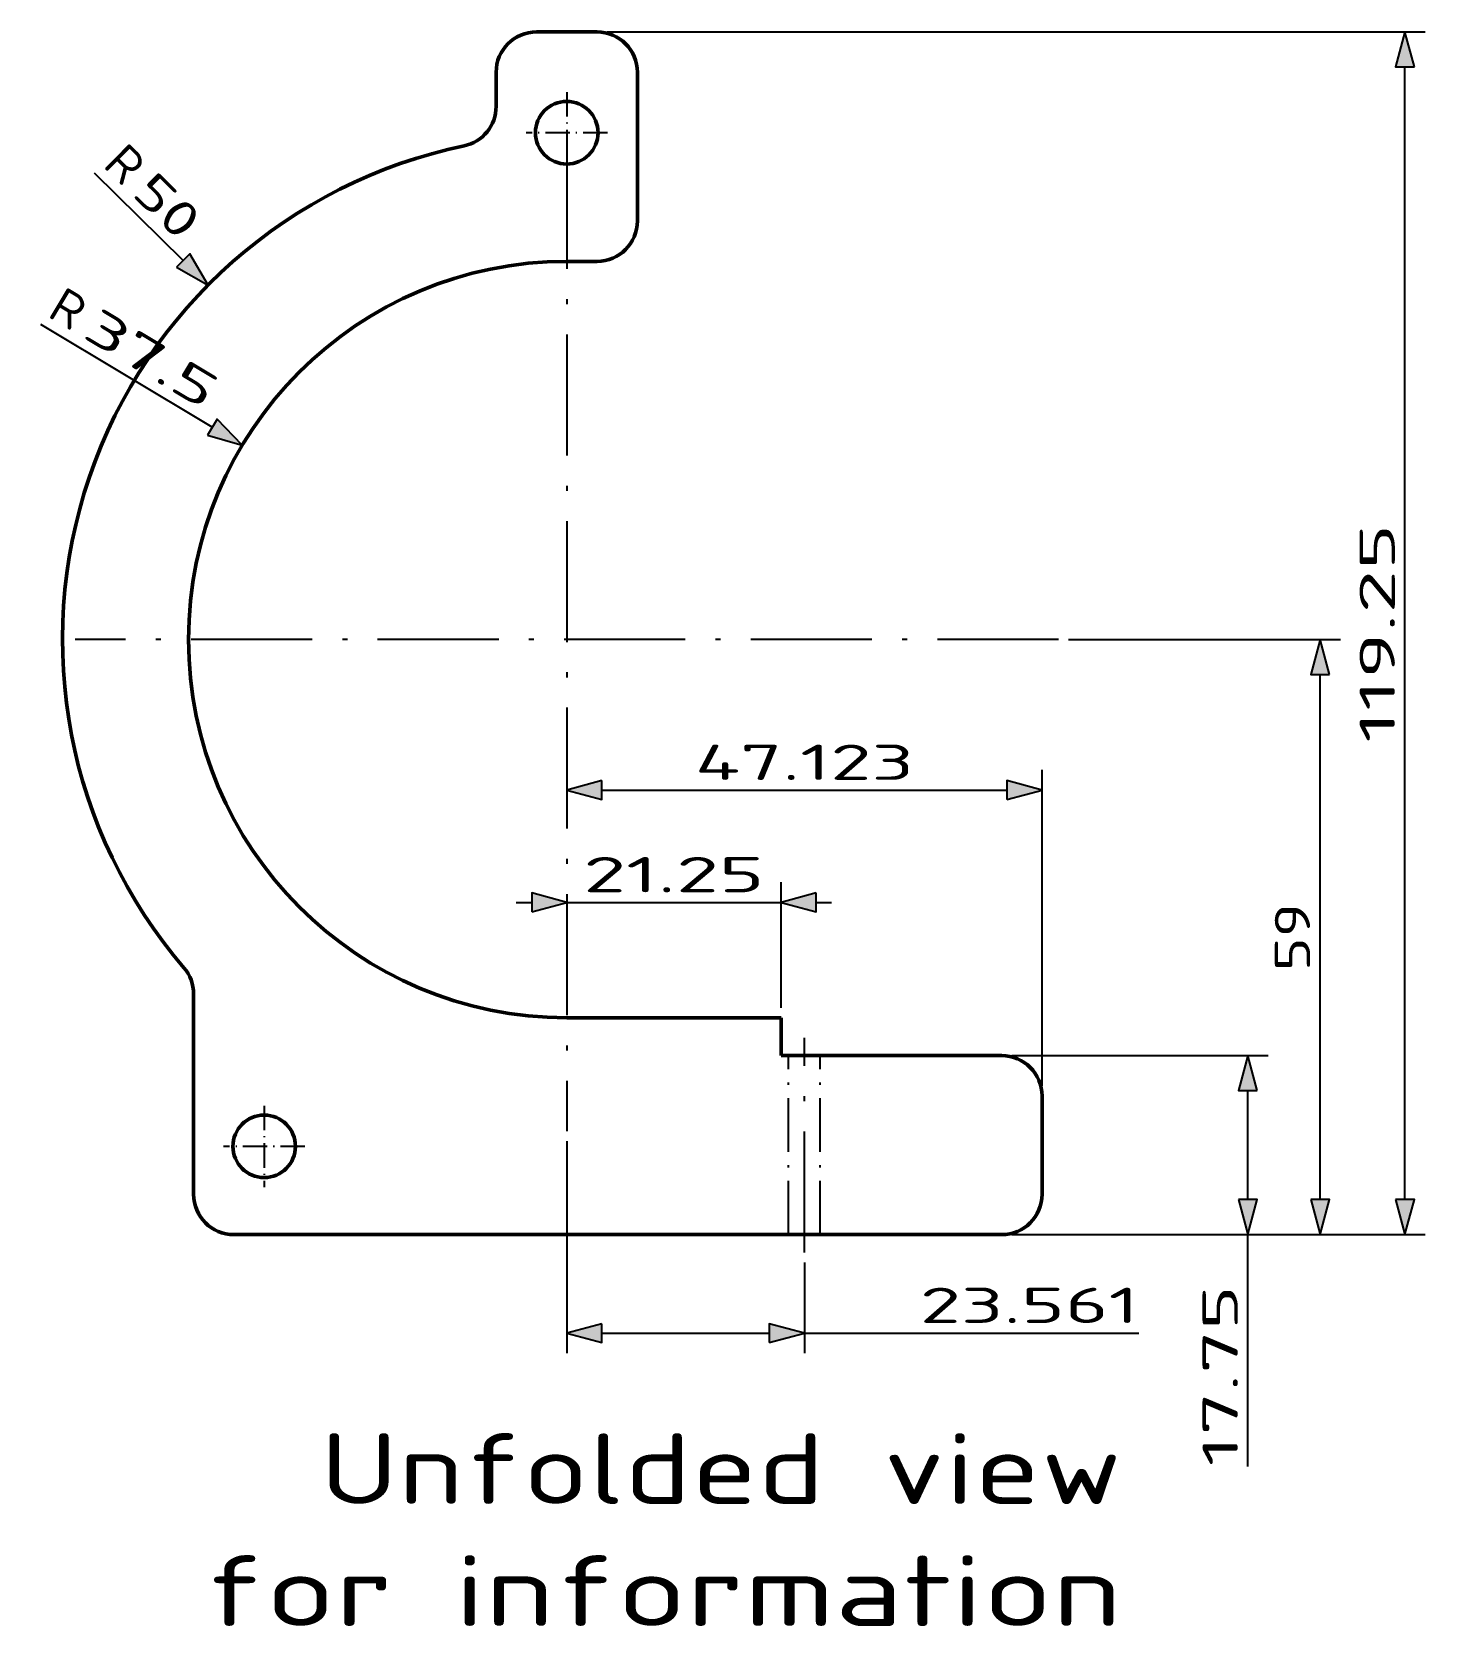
# Model space of a CAD drawing. Extents: x 270 to 408, y 118 to 276.
import ezdxf
from ezdxf.enums import TextEntityAlignment as Align

# ---------------------------------------------------------------- set-up
doc = ezdxf.new("R2010")
doc.units = 0
doc.linetypes.add('DASHDOT', pattern=[18.5, 12, -3, 0.5, -3])
doc.layers.get('0').update_dxf_attribs({"lineweight": 13})
doc.styles.get("Standard").update_dxf_attribs({"font": 'isocp.shx'})
doc.dimstyles.get("Standard").update_dxf_attribs({"dimtxt": 2.5, "dimasz": 2.5, "dimexe": 1.25, "dimexo": 0.625, "dimtad": 1, "dimdsep": 46, "dimcen": 2.5, "dimadec": 0, "dimazin": 0, "dimtfac": 1, "dimtmove": 0, "dimatfit": 0, "dimfxl": 1, "dimarcsym": 0})

# ---------------------------------------------------------------- blocks, each defined once
blk = doc.blocks.new('BLOCK110')
at = {"color": 7, "lineweight": 25}
for s, width, p, p2 in [('  Unfolded view', 1.050931, (-36, -85.713257), (55.080681, -85.713257)), ('for information', 1.143272, (-36, -97.817001), (55.080681, -97.817001))]:
    blk.add_text(s, height=7, dxfattribs=dict(at, width=width)).set_placement(p, p2, align=Align.FIT)
blk = doc.blocks.new('*D2')
at = {"color": 7, "lineweight": 25}
blk.add_line((288.117112, 236.837659), (271.1298, 247.015157), dxfattribs=at)
blk.add_lwpolyline([(287.638245, 236.038381), (291.100053, 235.050508), (288.595975, 237.636934)], close=True, dxfattribs=at)
blk.add_solid([(287.638245, 236.038381), (291.100053, 235.050508), (287.638245, 236.038381), (288.595975, 237.636934)], dxfattribs=at)
for s, rotation, width, p, p2 in [('R', 329.073202, 1.012009, (271.643742, 247.872983), (274.24812, 246.31264)), ('37.5', 329.07319, 1.275591, (275.105942, 245.798696), (287.324876, 238.478048))]:
    blk.add_text(s, height=3.5, rotation=rotation, dxfattribs=dict(at, width=width)).set_placement(p, p2, align=Align.FIT)
blk = doc.blocks.new('*D3')
at = {"color": 7, "lineweight": 25}
blk.add_line((285.227429, 253.363611), (276.455971, 262.030134), dxfattribs=at)
blk.add_lwpolyline([(284.57256, 252.700811), (287.701024, 250.919606), (285.882298, 254.02641)], close=True, dxfattribs=at)
blk.add_solid([(284.57256, 252.700811), (287.701024, 250.919606), (284.57256, 252.700811), (285.882298, 254.02641)], dxfattribs=at)
for s, rotation, width, p, p2 in [('R', 315.344733, 1.012007, (277.158814, 262.741483), (279.318482, 260.607648)), ('50', 315.344747, 1.098169, (280.029832, 259.904805), (284.847115, 255.145147))]:
    blk.add_text(s, height=3.5, rotation=rotation, dxfattribs=dict(at, width=width)).set_placement(p, p2, align=Align.FIT)
blk = doc.blocks.new('*D4')
at = {"color": 7, "lineweight": 25}
for p, q in [((370.391034, 171.52765), (370.391034, 202.860581)), ((326.7458, 200.860581), (366.913701, 200.860581))]:
    blk.add_line(p, q, dxfattribs=at)
for points in [[(326.7458, 201.792329), (323.268468, 200.860581), (326.7458, 199.928832)], [(366.913701, 199.928832), (370.391034, 200.860581), (366.913701, 201.792329)]]:
    blk.add_lwpolyline(points, close=True, dxfattribs=at)
for points in [[(326.7458, 201.792329), (323.268468, 200.860581), (326.7458, 201.792329), (326.7458, 199.928832)], [(366.913701, 199.928832), (370.391034, 200.860581), (366.913701, 199.928832), (366.913701, 201.792329)]]:
    blk.add_solid(points, dxfattribs=at)
at = {"color": 7, "lineweight": 25, "width": 1.217727}
blk.add_text('47.123', height=3.5, dxfattribs=at).set_placement((335.971681, 201.860581), (357.687821, 201.860581), align=Align.FIT)
blk = doc.blocks.new('*D5')
at = {"color": 7, "lineweight": 25}
for p, q in [((323.268468, 166.02765), (323.268468, 145.015428)), ((346.829751, 154.002649), (346.829751, 145.015428)), ((326.7458, 147.015428), (343.352418, 147.015428)), ((346.829751, 147.015428), (379.988133, 147.015428))]:
    blk.add_line(p, q, dxfattribs=at)
for points in [[(326.7458, 147.947175), (323.268468, 147.015428), (326.7458, 146.08368)], [(343.352418, 146.08368), (346.829751, 147.015428), (343.352418, 147.947175)]]:
    blk.add_lwpolyline(points, close=True, dxfattribs=at)
for points in [[(326.7458, 147.947175), (323.268468, 147.015428), (326.7458, 147.947175), (326.7458, 146.08368)], [(343.352418, 146.08368), (346.829751, 147.015428), (343.352418, 146.08368), (343.352418, 147.947175)]]:
    blk.add_solid(points, dxfattribs=at)
at = {"color": 7, "lineweight": 25, "width": 1.290068}
blk.add_text('23.561', height=3.5, dxfattribs=at).set_placement((358.271992, 148.015428), (379.988133, 148.015428), align=Align.FIT)
blk = doc.blocks.new('*D6')
at = {"color": 7, "lineweight": 25}
for p, q in [((344.518468, 179.27765), (344.518468, 191.71788)), ((318.268468, 189.71788), (319.791135, 189.71788)), ((323.268468, 189.71788), (344.518468, 189.71788)), ((347.995801, 189.71788), (349.518468, 189.71788))]:
    blk.add_line(p, q, dxfattribs=at)
for points in [[(319.791135, 188.786132), (323.268468, 189.71788), (319.791135, 190.649629)], [(347.995801, 190.649629), (344.518468, 189.71788), (347.995801, 188.786132)]]:
    blk.add_lwpolyline(points, close=True, dxfattribs=at)
for points in [[(319.791135, 188.786132), (323.268468, 189.71788), (319.791135, 188.786132), (319.791135, 190.649629)], [(347.995801, 190.649629), (344.518468, 189.71788), (347.995801, 190.649629), (347.995801, 188.786132)]]:
    blk.add_solid(points, dxfattribs=at)
at = {"color": 7, "lineweight": 25, "width": 1.240008}
blk.add_text('21.25', height=3.5, dxfattribs=at).set_placement((324.90341, 190.71788), (342.883527, 190.71788), align=Align.FIT)
blk = doc.blocks.new('*D7')
at = {"color": 7, "lineweight": 25}
for p, q in [((367.391034, 174.52765), (392.801175, 174.52765)), ((390.801175, 160.254983), (390.801175, 171.050317)), ((367.391034, 156.77765), (392.801175, 156.77765)), ((390.801175, 133.797532), (390.801175, 156.77765))]:
    blk.add_line(p, q, dxfattribs=at)
for points in [[(391.73293, 171.050317), (390.801175, 174.52765), (389.869427, 171.050317)], [(389.869427, 160.254983), (390.801175, 156.77765), (391.73293, 160.254983)]]:
    blk.add_lwpolyline(points, close=True, dxfattribs=at)
for points in [[(391.73293, 171.050317), (390.801175, 174.52765), (391.73293, 171.050317), (389.869427, 171.050317)], [(389.869427, 160.254983), (390.801175, 156.77765), (389.869427, 160.254983), (391.73293, 160.254983)]]:
    blk.add_solid(points, dxfattribs=at)
at = {"color": 7, "lineweight": 25, "width": 1.240008}
blk.add_text('17.75', height=3.5, rotation=90, dxfattribs=at).set_placement((389.801175, 133.797532), (389.801175, 151.77765), align=Align.FIT)
blk = doc.blocks.new('*D8')
at = {"color": 7, "lineweight": 25}
for p, q in [((373.018468, 215.77765), (399.969754, 215.77765)), ((397.969754, 160.254983), (397.969754, 212.300317)), ((367.391034, 156.77765), (399.969754, 156.77765))]:
    blk.add_line(p, q, dxfattribs=at)
for points in [[(398.901509, 212.300317), (397.969754, 215.77765), (397.038007, 212.300317)], [(397.038007, 160.254983), (397.969754, 156.77765), (398.901509, 160.254983)]]:
    blk.add_lwpolyline(points, close=True, dxfattribs=at)
for points in [[(398.901509, 212.300317), (397.969754, 215.77765), (398.901509, 212.300317), (397.038007, 212.300317)], [(397.038007, 160.254983), (397.969754, 156.77765), (397.038007, 160.254983), (398.901509, 160.254983)]]:
    blk.add_solid(points, dxfattribs=at)
at = {"color": 7, "lineweight": 25, "width": 1.128675}
blk.add_text('59', height=3.5, rotation=90, dxfattribs=at).set_placement((396.969754, 182.891626), (396.969754, 189.663673), align=Align.FIT)
blk = doc.blocks.new('*D9')
at = {"color": 7, "lineweight": 25}
for p, q in [((327.268468, 276.02765), (408.374295, 276.02765)), ((406.374295, 160.254983), (406.374295, 272.550317)), ((367.391034, 156.77765), (408.374295, 156.77765))]:
    blk.add_line(p, q, dxfattribs=at)
for points in [[(407.30605, 272.550317), (406.374295, 276.02765), (405.442548, 272.550317)], [(405.442548, 160.254983), (406.374295, 156.77765), (407.30605, 160.254983)]]:
    blk.add_lwpolyline(points, close=True, dxfattribs=at)
for points in [[(407.30605, 272.550317), (406.374295, 276.02765), (407.30605, 272.550317), (405.442548, 272.550317)], [(405.442548, 160.254983), (406.374295, 156.77765), (405.442548, 160.254983), (407.30605, 160.254983)]]:
    blk.add_solid(points, dxfattribs=at)
at = {"color": 7, "lineweight": 25, "width": 1.217727}
blk.add_text('119.25', height=3.5, rotation=90, dxfattribs=at).set_placement((405.374295, 205.544581), (405.374295, 227.26072), align=Align.FIT)
blk = doc.blocks.new('BLOCK111')
at = {"color": 7, "linetype": 'DASHDOT', "lineweight": 25, "ltscale": 0.2015}
for p, q in [((-30, -46.220001), (-30, -54.279999)), ((-25.969999, -50.25), (-34.029999, -50.25))]:
    blk.add_line(p, q, dxfattribs=at)
blk = doc.blocks.new('BLOCK112')
at = {"color": 7, "linetype": 'DASHDOT', "lineweight": 25}
for p, q in [((0, 48.75), (0, -48.75)), ((48.75, 0), (-48.75, 0))]:
    blk.add_line(p, q, dxfattribs=at)
blk = doc.blocks.new('BLOCK113')
at = {"color": 7, "linetype": 'DASHDOT', "lineweight": 25, "ltscale": 0.2015}
for p, q in [((0, 54.279999), (0, 46.220001)), ((4.03, 50.25), (-4.03, 50.25))]:
    blk.add_line(p, q, dxfattribs=at)
blk = doc.blocks.new('BLOCK114')
at = {"color": 7, "lineweight": 50}
for p, q in [((-3, 60.25), (3, 60.25)), ((-7, 52.86776), (-7, 56.25)), ((7, 56.25), (7, 41.5)), ((3, 37.5), (0, 37.5)), ((-37, -55), (-37, -35.142567)), ((0, -37.5), (21.25, -37.5)), ((21.25, -37.5), (21.25, -41.25)), ((21.25, -41.25), (22, -41.25)), ((25.122564, -41.25), (22, -41.25)), ((25.122564, -41.25), (43.122564, -41.25)), ((47.122564, -55), (47.122564, -45.25)), ((21.25, -59), (-33, -59)), ((21.25, -59), (22, -59)), ((25.122564, -59), (22, -59)), ((43.122564, -59), (25.122564, -59))]:
    blk.add_line(p, q, dxfattribs=at)
at = {"color": 7, "linetype": 'DASHDOT', "lineweight": 25, "ltscale": 0.44375}
for p, q in [((22, -59), (22, -41.25)), ((25.122564, -59), (25.122564, -41.25))]:
    blk.add_line(p, q, dxfattribs=at)
at = {"color": 7, "lineweight": 50}
for centre in [(0, 50.25), (-30, -50.25)]:
    blk.add_circle(centre, 3.1, dxfattribs=at)
for centre, radius, start, end in [((-3, 56.25), 4, 90, 180), ((3, 56.25), 4, 0, 90), ((-11, 52.86776), 4, 281.753626, 0), ((0, 0), 50, 101.753626, 220.601061), ((3, 41.5), 4, 270, 0), ((0, 0), 37.5, 90, 270), ((-41, -35.142567), 4, 0, 40.601061), ((43.122564, -45.25), 4, 0, 90), ((-33, -55), 4, 180, 270), ((43.122564, -55), 4, 270, 0)]:
    blk.add_arc(centre, radius, start, end, dxfattribs=at)

msp = doc.modelspace()

# ---------------------------------------------------------------- linework, layer by layer
at = {"color": 7, "linetype": 'DASHDOT', "lineweight": 25}
msp.add_line((346.829751, 155.002649), (346.829751, 176.302652), dxfattribs=at)

# ---------------------------------------------------------------- block references
at = {"lineweight": 0}
for name in ['BLOCK114', 'BLOCK113', 'BLOCK112', 'BLOCK111', 'BLOCK110']:
    msp.add_blockref(name, (323.268468, 215.77765), dxfattribs=at)

# ---------------------------------------------------------------- dimensions: what is measured, and where the dimension line sits
at = {"color": 0, "lineweight": 0}
for base, p1, p2, angle, picture, middle, dimtype in [((406.374298, 156.77765), (326.268468, 276.02765), (366.391032, 156.77765), 270, '*D9', (406.374298, 216.40265), 160), ((397.969757, 156.77765), (372.018468, 215.77765), (366.391032, 156.77765), 270, '*D8', (397.969757, 186.27765), 160), ((323.268468, 200.86058), (370.391032, 170.52765), (323.268468, 167.02765), 180, '*D4', (346.82975, 200.86058), 160), ((390.801178, 156.77765), (366.391032, 174.52765), (366.391032, 156.77765), 270, '*D7', (390.801178, 142.787592), 161), ((323.268468, 147.015427), (346.82975, 155.00265), (323.268468, 167.02765), 180, '*D5', (369.130064, 147.015427), 160)]:
    dim = msp.add_linear_dim(base=base, p1=p1, p2=p2, angle=angle, dimstyle='STANDARD', dxfattribs=at)
    dim.commit()
    dim.dimension.update_dxf_attribs({"geometry": picture, "text_midpoint": middle, "dimtype": dimtype, "oblique_angle": 5156.620156})
for mpoint, picture, middle in [((287.701024, 250.919605), '*D3', (280.300126, 258.231967)), ((291.100052, 235.050507), '*D2', (278.970365, 242.317689))]:
    dim = msp.add_radius_dim(center=(323.268468, 215.77765), mpoint=mpoint, dimstyle='STANDARD', dxfattribs=at)
    dim.commit()
    dim.dimension.update_dxf_attribs({"geometry": picture, "text_midpoint": middle, "dimtype": 164})
dim = msp.add_linear_dim(base=(344.518468, 189.71788), p1=(323.268468, 167.02765), p2=(344.518468, 178.27765), dimstyle='STANDARD', dxfattribs=at)
dim.commit()
dim.dimension.update_dxf_attribs({"geometry": '*D6', "text_midpoint": (333.893468, 189.71788), "dimtype": 160, "oblique_angle": 5156.620156})

doc.saveas('drawing.dxf')
